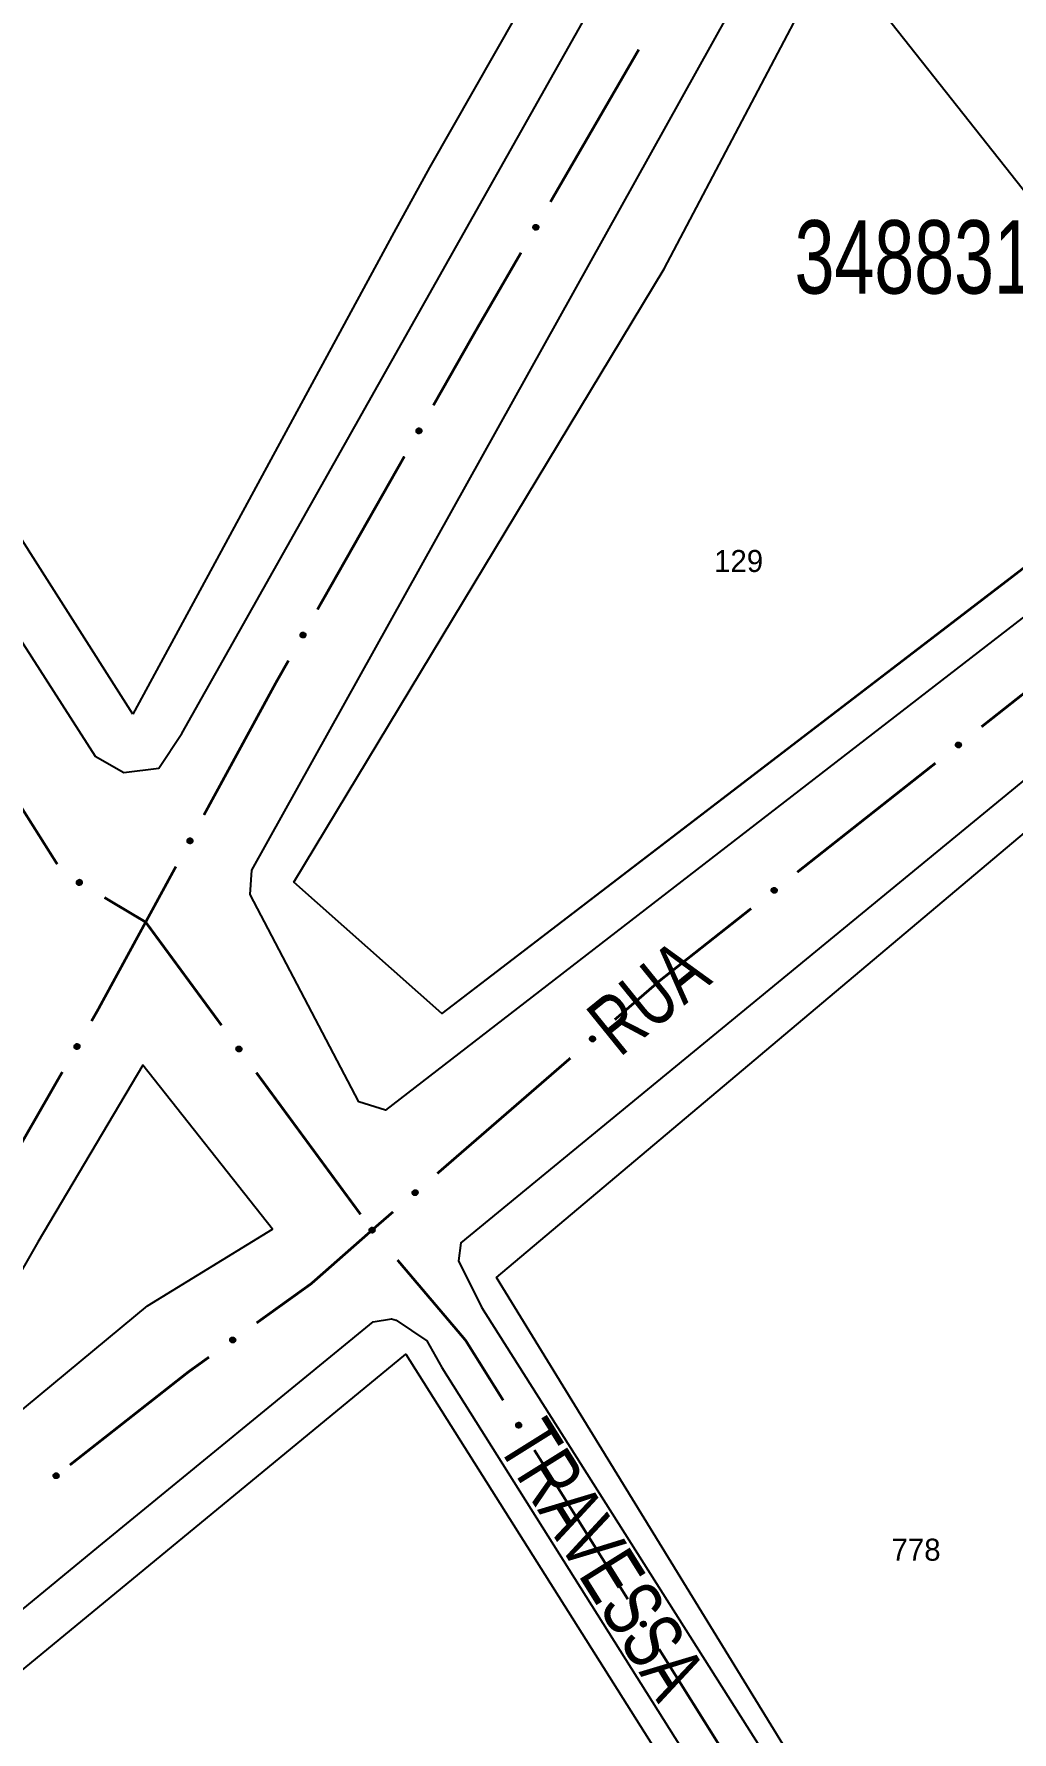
# Model space of a CAD drawing. Extents: x 200123 to 201542, y 4839549 to 4841240.
# Drawn here: x 200461.9 to 200528.6, y 4840077.3 to 4840193 of the extents above; entities that cross this region are included whole.
import ezdxf
from ezdxf.enums import TextEntityAlignment as Align

# ---------------------------------------------------------------- set-up
doc = ezdxf.new("R2010")
doc.units = 0
doc.header["$LTSCALE"] = 1.5
doc.header["$MEASUREMENT"] = 0
for name, color, linetype in [('CD_MALHA_LOTES', 7, 'CONTINUOUS'), ('CD_TXT_QUADRA', 2, 'CONTINUOUS'), ('RU-QUADRA', 210, 'CONTINUOUS'), ('SV-EIXO-RUA-PAV', 20, 'CONTINUOUS'), ('SV-RUA-PAVIM', 7, 'CONTINUOUS'), ('SV-TXT-RUA-PAV', 7, 'CONTINUOUS'), ('Th_NmrPort', 1, 'CONTINUOUS')]:
    doc.layers.add(name, color=color, linetype=linetype)
doc.styles.add('ARIAL', font='ARIAL.SHX')

msp = doc.modelspace()

# ---------------------------------------------------------------- linework, layer by layer
at = {"layer": 'CD_MALHA_LOTES', "linetype": 'Continuous', "flags": 128}
for points in [[(200430.5, 4840206.56), (200455.98, 4840249.53), (200459.65, 4840250.6), (200491.96, 4840233.12), (200511.22, 4840223.06), (200488.87, 4840183.88), (200486.46, 4840179.44), (200468.66, 4840146.62)], [(200468.66, 4840146.62), (200430.5, 4840206.56)], [(200545.04, 4840168.6), (200489.73, 4840126.21), (200479.64, 4840135.18), (200504.89, 4840176.96), (200516.37, 4840198.81)], [(200516.37, 4840198.81), (200533.75, 4840176.8)], [(200569.31, 4840077.38), (200530.47, 4840047.92), (200493.45, 4840108.23), (200529.44, 4840138.53)], [(200462.02, 4840041.47), (200446.15, 4840069.19), (200487.26, 4840103.01), (200505.39, 4840074.26)]]:
    msp.add_lwpolyline(points, dxfattribs=at)
at = {"layer": 'RU-QUADRA', "linetype": 'Continuous', "flags": 128}
for points in [[(200468.66, 4840146.62), (200430.5, 4840206.56), (200455.98, 4840249.53), (200459.65, 4840250.6), (200491.96, 4840233.12), (200511.22, 4840223.06), (200488.87, 4840183.88), (200486.46, 4840179.44)], [(200540.65, 4840245.03), (200541.43, 4840245.96), (200542.41, 4840246.26), (200543.26, 4840245.63), (200580.87, 4840196.16), (200545.04, 4840168.6), (200528.23, 4840155.68), (200489.73, 4840126.21), (200479.64, 4840135.18), (200504.89, 4840176.96), (200516.37, 4840198.81)], [(200446.15, 4840069.19), (200487.26, 4840103.01), (200505.39, 4840074.26), (200522.85, 4840046.35), (200522.94, 4840043.18), (200479.72, 4840015.28), (200476.72, 4840015.79)]]:
    msp.add_lwpolyline(points, close=True, dxfattribs=at)
msp.add_lwpolyline([(200530.47, 4840047.92), (200493.45, 4840108.23), (200529.44, 4840138.53)], dxfattribs=at)
at = {"layer": 'SV-EIXO-RUA-PAV', "const_width": 0.18}
for points in [[(200503.147361, 4840191.910917), (200497.126164, 4840181.530879)], [(200495.119098, 4840178.070867), (200492.108499, 4840172.880848)], [(200492.05, 4840172.78), (200489.144306, 4840167.664192)], [(200492.108499, 4840172.880848), (200492.05, 4840172.78)], [(200487.16879, 4840164.186069), (200481.242243, 4840153.751701)], [(200526.514508, 4840145.760029), (200535.936586, 4840153.191343)], [(200479.266727, 4840150.273578), (200478.772848, 4840149.404048)], [(200478.39, 4840148.73), (200473.502854, 4840139.748762)], [(200478.772848, 4840149.404048), (200478.39, 4840148.73)], [(200463.502923, 4840136.395699), (200457.097656, 4840146.543238)], [(200513.951736, 4840135.851609), (200523.373815, 4840143.282924)], [(200471.590977, 4840136.235256), (200466.333317, 4840126.573113)], [(200469.53, 4840132.45), (200466.721222, 4840134.124368)], [(200469.962572, 4840131.861938), (200469.53, 4840132.45)], [(200504.58, 4840128.46), (200510.811044, 4840133.374504)], [(200474.702926, 4840125.417635), (200469.962572, 4840131.861938)], [(200501.508581, 4840125.79853), (200504.531545, 4840128.418013)], [(200504.531545, 4840128.418013), (200504.58, 4840128.46)], [(200466.25, 4840126.42), (200465.839147, 4840125.703789)], [(200466.333317, 4840126.573113), (200466.25, 4840126.42)], [(200489.416723, 4840115.320602), (200498.485616, 4840123.179048)], [(200463.848789, 4840122.234139), (200457.877714, 4840111.825187)], [(200484.183635, 4840112.529029), (200477.073103, 4840122.195484)], [(200484.885699, 4840111.38746), (200485.4, 4840111.84)], [(200485.4, 4840111.84), (200486.393759, 4840112.70112)], [(200480.82, 4840107.81), (200484.885699, 4840111.38746)], [(200491.34, 4840103.95), (200486.698972, 4840109.421605)], [(200477.0961, 4840105.136089), (200480.345254, 4840107.469113)], [(200480.345254, 4840107.469113), (200480.82, 4840107.81)], [(200491.778331, 4840103.25083), (200491.34, 4840103.95)], [(200472.45, 4840101.8), (200473.846947, 4840102.803065)], [(200493.903029, 4840099.861781), (200491.778331, 4840103.25083)], [(200464.363354, 4840095.452611), (200472.229563, 4840101.626974)], [(200472.229563, 4840101.626974), (200472.45, 4840101.8)], [(200502.401823, 4840086.305583), (200496.027728, 4840096.472731)], [(200510.900617, 4840072.749385), (200504.526522, 4840082.916534)]]:
    msp.add_lwpolyline(points, dxfattribs=at)
at = {"layer": 'SV-EIXO-RUA-PAV'}
for points in [[(200496.289945, 4840179.869922), (200496.303175, 4840179.822837), (200496.304918, 4840179.779665), (200496.296008, 4840179.743238), (200496.27974, 4840179.713102), (200496.259626, 4840179.684146), (200496.232905, 4840179.659427), (200496.197171, 4840179.63856), (200496.150031, 4840179.624956), (200496.105688, 4840179.626078), (200496.069508, 4840179.632903), (200496.037108, 4840179.648056), (200496.009306, 4840179.668068), (200495.984546, 4840179.696673), (200495.963754, 4840179.733093), (200495.951222, 4840179.780824), (200495.949804, 4840179.823161), (200495.959348, 4840179.858168), (200495.974788, 4840179.890645), (200495.995677, 4840179.919961), (200496.022047, 4840179.944075), (200496.058754, 4840179.964944), (200496.106029, 4840179.976688), (200496.148238, 4840179.978585), (200496.18337, 4840179.969535), (200496.215002, 4840179.953614), (200496.24429, 4840179.933793), (200496.270257, 4840179.907967), (200496.289945, 4840179.869922)], [(200488.323227, 4840165.995698), (200488.336885, 4840165.948736), (200488.339021, 4840165.905581), (200488.330442, 4840165.869075), (200488.314449, 4840165.838792), (200488.294599, 4840165.809654), (200488.268104, 4840165.784693), (200488.232561, 4840165.763502), (200488.185547, 4840165.74947), (200488.141195, 4840165.750189), (200488.104955, 4840165.756684), (200488.072418, 4840165.771542), (200488.044435, 4840165.7913), (200488.019417, 4840165.819679), (200487.998294, 4840165.855908), (200487.985329, 4840165.903523), (200487.983525, 4840165.945846), (200487.99275, 4840165.980938), (200488.007895, 4840166.013554), (200488.028517, 4840166.043059), (200488.054666, 4840166.067412), (200488.091181, 4840166.088614), (200488.138347, 4840166.100788), (200488.180538, 4840166.103068), (200488.215751, 4840166.094338), (200488.247526, 4840166.078706), (200488.276993, 4840166.059151), (200488.303194, 4840166.033563), (200488.323227, 4840165.995698)], [(200480.421164, 4840152.083208), (200480.434822, 4840152.036245), (200480.436957, 4840151.99309), (200480.428378, 4840151.956584), (200480.412386, 4840151.926302), (200480.392536, 4840151.897164), (200480.366041, 4840151.872202), (200480.330498, 4840151.851011), (200480.283484, 4840151.83698), (200480.239132, 4840151.837698), (200480.202892, 4840151.844194), (200480.170355, 4840151.859052), (200480.142372, 4840151.878809), (200480.117354, 4840151.907188), (200480.09623, 4840151.943417), (200480.083265, 4840151.991033), (200480.081462, 4840152.033355), (200480.090687, 4840152.068448), (200480.105831, 4840152.101064), (200480.126454, 4840152.130568), (200480.152603, 4840152.154921), (200480.189118, 4840152.176123), (200480.236284, 4840152.188297), (200480.278475, 4840152.190577), (200480.313688, 4840152.181848), (200480.345463, 4840152.166215), (200480.37493, 4840152.146661), (200480.401131, 4840152.121072), (200480.421164, 4840152.083208)], [(200524.763177, 4840144.518931), (200524.768226, 4840144.567578), (200524.782512, 4840144.608355), (200524.804217, 4840144.638936), (200524.830443, 4840144.660958), (200524.859812, 4840144.680466), (200524.89376, 4840144.693602), (200524.934669, 4840144.699834), (200524.983504, 4840144.695112), (200525.024315, 4840144.677732), (200525.055434, 4840144.658057), (200525.079972, 4840144.632032), (200525.098445, 4840144.603184), (200525.110924, 4840144.567469), (200525.116835, 4840144.525951), (200525.110898, 4840144.47696), (200525.096618, 4840144.437079), (200525.074847, 4840144.408051), (200525.048527, 4840144.383547), (200525.018306, 4840144.363991), (200524.984907, 4840144.351289), (200524.943094, 4840144.345412), (200524.894817, 4840144.351912), (200524.854878, 4840144.365701), (200524.825552, 4840144.387058), (200524.802012, 4840144.413514), (200524.782088, 4840144.442732), (200524.767463, 4840144.476308), (200524.763177, 4840144.518931)], [(200472.712283, 4840138.065599), (200472.726793, 4840138.018893), (200472.729714, 4840137.975784), (200472.721801, 4840137.939128), (200472.706362, 4840137.908559), (200472.687046, 4840137.879065), (200472.66101, 4840137.853625), (200472.625858, 4840137.831791), (200472.579108, 4840137.816906), (200472.53475, 4840137.816817), (200472.498398, 4840137.822652), (200472.465596, 4840137.836915), (200472.437258, 4840137.85616), (200472.411727, 4840137.884079), (200472.389948, 4840137.919917), (200472.376118, 4840137.967289), (200472.373545, 4840138.009571), (200472.382129, 4840138.044826), (200472.396677, 4840138.077712), (200472.416759, 4840138.107587), (200472.44246, 4840138.132412), (200472.478584, 4840138.154275), (200472.525521, 4840138.167306), (200472.567663, 4840138.170354), (200472.603029, 4840138.162266), (200472.635083, 4840138.147215), (200472.664901, 4840138.1282), (200472.691563, 4840138.103093), (200472.712283, 4840138.065599)], [(200465.070353, 4840134.980329), (200465.023113, 4840134.967661), (200464.979923, 4840134.966433), (200464.943605, 4840134.975777), (200464.913665, 4840134.992403), (200464.884951, 4840135.012861), (200464.860552, 4840135.039874), (200464.840113, 4840135.075855), (200464.827072, 4840135.123153), (200464.828722, 4840135.16748), (200464.835978, 4840135.203576), (200464.851517, 4840135.235793), (200464.871858, 4840135.263355), (200464.900756, 4840135.287772), (200464.937421, 4840135.308129), (200464.985299, 4840135.32009), (200465.02765, 4840135.321004), (200465.062541, 4840135.311043), (200465.094831, 4840135.295217), (200465.123896, 4840135.273979), (200465.147694, 4840135.247324), (200465.168124, 4840135.210371), (200465.179304, 4840135.16296), (200465.180697, 4840135.12073), (200465.171229, 4840135.085709), (200465.154932, 4840135.054269), (200465.134763, 4840135.02522), (200465.108629, 4840134.999563), (200465.070353, 4840134.980329)], [(200512.200406, 4840134.610511), (200512.205454, 4840134.659158), (200512.219741, 4840134.699936), (200512.241446, 4840134.730517), (200512.267672, 4840134.752539), (200512.29704, 4840134.772047), (200512.330989, 4840134.785182), (200512.371897, 4840134.791415), (200512.420733, 4840134.786693), (200512.461543, 4840134.769312), (200512.492663, 4840134.749637), (200512.517201, 4840134.723612), (200512.535674, 4840134.694765), (200512.548152, 4840134.65905), (200512.554064, 4840134.617531), (200512.548127, 4840134.56854), (200512.533847, 4840134.528659), (200512.512076, 4840134.499631), (200512.485756, 4840134.475128), (200512.455535, 4840134.455571), (200512.422136, 4840134.442869), (200512.380322, 4840134.436993), (200512.332046, 4840134.443493), (200512.292107, 4840134.457282), (200512.262781, 4840134.478639), (200512.239241, 4840134.505094), (200512.219316, 4840134.534312), (200512.204691, 4840134.567889), (200512.200406, 4840134.610511)], [(200499.816425, 4840124.47789), (200499.819222, 4840124.526718), (200499.83161, 4840124.568112), (200499.85188, 4840124.599662), (200499.877061, 4840124.622872), (200499.905497, 4840124.643715), (200499.938803, 4840124.658404), (200499.97938, 4840124.666519), (200500.028382, 4840124.664057), (200500.069951, 4840124.648579), (200500.101946, 4840124.630362), (200500.12766, 4840124.605498), (200500.147445, 4840124.577534), (200500.161559, 4840124.542433), (200500.169381, 4840124.501232), (200500.165713, 4840124.452019), (200500.153289, 4840124.411521), (200500.132882, 4840124.381519), (200500.107722, 4840124.355827), (200500.078436, 4840124.334895), (200500.045659, 4840124.320665), (200500.004162, 4840124.312864), (200499.955637, 4840124.317128), (200499.915103, 4840124.329058), (200499.884822, 4840124.349038), (200499.860086, 4840124.374378), (200499.838833, 4840124.402645), (200499.822674, 4840124.43551), (200499.816425, 4840124.47789)], [(200465.010947, 4840124.038819), (200465.024404, 4840123.991799), (200465.026355, 4840123.948635), (200465.017621, 4840123.912166), (200465.001499, 4840123.881952), (200464.981524, 4840123.852899), (200464.954923, 4840123.828051), (200464.91929, 4840123.807012), (200464.872217, 4840123.793182), (200464.827868, 4840123.794089), (200464.791656, 4840123.80074), (200464.759183, 4840123.815737), (200464.731285, 4840123.835614), (200464.706388, 4840123.864099), (200464.685419, 4840123.900418), (200464.672658, 4840123.948089), (200464.671035, 4840123.990418), (200464.68041, 4840124.025471), (200464.695694, 4840124.058022), (200464.716442, 4840124.087438), (200464.742695, 4840124.111679), (200464.7793, 4840124.132725), (200464.826518, 4840124.144697), (200464.868718, 4840124.146797), (200464.903893, 4840124.137917), (200464.935601, 4840124.122149), (200464.964984, 4840124.102469), (200464.991076, 4840124.076769), (200465.010947, 4840124.038819)], [(200475.884478, 4840123.625592), (200475.836028, 4840123.632272), (200475.795753, 4840123.647921), (200475.765919, 4840123.670641), (200475.74479, 4840123.697592), (200475.72628, 4840123.727599), (200475.714293, 4840123.76197), (200475.709438, 4840123.803065), (200475.715798, 4840123.851714), (200475.734541, 4840123.891918), (200475.75525, 4840123.922359), (200475.782085, 4840123.946008), (200475.811537, 4840123.963502), (200475.847651, 4840123.974773), (200475.889345, 4840123.979286), (200475.938108, 4840123.971706), (200475.977487, 4840123.956094), (200476.005767, 4840123.93336), (200476.029372, 4840123.906232), (200476.047902, 4840123.875371), (200476.059475, 4840123.841564), (200476.063943, 4840123.799576), (200476.055825, 4840123.751546), (200476.040702, 4840123.712092), (200476.018371, 4840123.683501), (200475.99114, 4840123.660862), (200475.961269, 4840123.641931), (200475.92722, 4840123.628443), (200475.884478, 4840123.625592)], [(200487.724567, 4840113.999961), (200487.727364, 4840114.048789), (200487.739753, 4840114.090183), (200487.760022, 4840114.121733), (200487.785204, 4840114.144943), (200487.81364, 4840114.165786), (200487.846946, 4840114.180475), (200487.887523, 4840114.18859), (200487.936524, 4840114.186128), (200487.978094, 4840114.17065), (200488.010089, 4840114.152433), (200488.035803, 4840114.127569), (200488.055588, 4840114.099606), (200488.069702, 4840114.064505), (200488.077524, 4840114.023303), (200488.073856, 4840113.974091), (200488.061432, 4840113.933593), (200488.041025, 4840113.90359), (200488.015865, 4840113.877898), (200487.986579, 4840113.856967), (200487.953802, 4840113.842736), (200487.912304, 4840113.834935), (200487.863779, 4840113.839199), (200487.823246, 4840113.851129), (200487.792965, 4840113.87111), (200487.768228, 4840113.89645), (200487.746976, 4840113.924717), (200487.730817, 4840113.957582), (200487.724567, 4840113.999961)], [(200484.966463, 4840111.279032), (200484.918013, 4840111.285713), (200484.877739, 4840111.301361), (200484.847904, 4840111.324081), (200484.826776, 4840111.351033), (200484.808266, 4840111.38104), (200484.796278, 4840111.415411), (200484.791424, 4840111.456506), (200484.797784, 4840111.505155), (200484.816526, 4840111.545358), (200484.837236, 4840111.575799), (200484.86407, 4840111.599449), (200484.893522, 4840111.616942), (200484.929636, 4840111.628213), (200484.97133, 4840111.632726), (200485.020094, 4840111.625147), (200485.059473, 4840111.609535), (200485.087753, 4840111.586801), (200485.111358, 4840111.559673), (200485.129888, 4840111.528811), (200485.14146, 4840111.495004), (200485.145929, 4840111.453017), (200485.13781, 4840111.404986), (200485.122687, 4840111.365533), (200485.100357, 4840111.336941), (200485.073125, 4840111.314303), (200485.043254, 4840111.295372), (200485.009205, 4840111.281883), (200484.966463, 4840111.279032)], [(200475.290608, 4840103.975191), (200475.297845, 4840104.023561), (200475.313955, 4840104.063654), (200475.337016, 4840104.093225), (200475.364208, 4840104.114043), (200475.394426, 4840104.132207), (200475.428932, 4840104.143799), (200475.47008, 4840104.148181), (200475.518653, 4840104.141263), (200475.558638, 4840104.12206), (200475.58884, 4840104.101003), (200475.61218, 4840104.073898), (200475.629334, 4840104.044247), (200475.640189, 4840104.008006), (200475.644223, 4840103.966263), (200475.636085, 4840103.91759), (200475.620021, 4840103.878393), (200475.596964, 4840103.850376), (200475.569567, 4840103.827084), (200475.538494, 4840103.808909), (200475.504557, 4840103.797726), (200475.462521, 4840103.79374), (200475.414587, 4840103.802409), (200475.37531, 4840103.817984), (200475.346976, 4840103.840642), (200475.324652, 4840103.868131), (200475.306065, 4840103.898218), (200475.292969, 4840103.932419), (200475.290608, 4840103.975191)], [(200494.948431, 4840097.987049), (200494.90061, 4840097.997304), (200494.861607, 4840098.015896), (200494.833539, 4840098.040766), (200494.814468, 4840098.06921), (200494.798234, 4840098.100508), (200494.788828, 4840098.135673), (200494.787035, 4840098.177015), (200494.796985, 4840098.225058), (200494.818657, 4840098.263761), (200494.841567, 4840098.292582), (200494.870082, 4840098.314177), (200494.90075, 4840098.329438), (200494.937601, 4840098.338), (200494.979514, 4840098.339408), (200495.027582, 4840098.328234), (200495.065694, 4840098.309744), (200495.09221, 4840098.284976), (200495.113739, 4840098.256172), (200495.129929, 4840098.224021), (200495.138963, 4840098.189449), (200495.140305, 4840098.147246), (200495.128647, 4840098.099949), (200495.11064, 4840098.061726), (200495.08625, 4840098.034869), (200495.057415, 4840098.014313), (200495.026222, 4840097.997649), (200494.991267, 4840097.986723), (200494.948431, 4840097.987049)], [(200463.24901, 4840094.717878), (200463.254173, 4840094.766513), (200463.268555, 4840094.807257), (200463.290331, 4840094.837787), (200463.316609, 4840094.859748), (200463.346023, 4840094.879187), (200463.380002, 4840094.892243), (200463.420925, 4840094.89838), (200463.469749, 4840094.893544), (200463.510519, 4840094.876067), (200463.541592, 4840094.856319), (200463.566069, 4840094.830237), (200463.584475, 4840094.801347), (200463.596869, 4840094.765602), (200463.602684, 4840094.72407), (200463.596632, 4840094.675093), (200463.582259, 4840094.635246), (200463.56042, 4840094.606269), (200463.534043, 4840094.581827), (200463.503776, 4840094.562341), (200463.470347, 4840094.549718), (200463.42852, 4840094.543939), (200463.380259, 4840094.550552), (200463.340352, 4840094.564434), (200463.311076, 4840094.58586), (200463.287598, 4840094.612371), (200463.267742, 4840094.641635), (200463.253196, 4840094.675246), (200463.24901, 4840094.717878)], [(200503.447225, 4840084.430851), (200503.399404, 4840084.441106), (200503.360401, 4840084.459698), (200503.332333, 4840084.484568), (200503.313262, 4840084.513013), (200503.297028, 4840084.54431), (200503.287622, 4840084.579475), (200503.285829, 4840084.620817), (200503.295779, 4840084.66886), (200503.317451, 4840084.707563), (200503.340361, 4840084.736384), (200503.368876, 4840084.757979), (200503.399544, 4840084.77324), (200503.436395, 4840084.781802), (200503.478308, 4840084.78321), (200503.526376, 4840084.772036), (200503.564488, 4840084.753546), (200503.591004, 4840084.728778), (200503.612533, 4840084.699974), (200503.628723, 4840084.667823), (200503.637757, 4840084.633251), (200503.639099, 4840084.591048), (200503.627441, 4840084.543752), (200503.609434, 4840084.505528), (200503.585044, 4840084.478671), (200503.556209, 4840084.458115), (200503.525016, 4840084.441451), (200503.490061, 4840084.430525), (200503.447225, 4840084.430851)]]:
    msp.add_lwpolyline(points, close=True, dxfattribs=at)
for points in [[(200496.022047, 4840179.944075), (200495.951222, 4840179.780824)], [(200496.007234, 4840179.927945), (200495.953309, 4840179.807788)], [(200496.039695, 4840179.948552), (200495.960979, 4840179.763902)], [(200496.058754, 4840179.964944), (200495.963754, 4840179.733093)], [(200496.081788, 4840179.966727), (200495.975235, 4840179.717773)], [(200496.106029, 4840179.976688), (200495.984546, 4840179.696673)], [(200496.125178, 4840179.976262), (200495.998392, 4840179.686988)], [(200496.148238, 4840179.978585), (200496.009306, 4840179.668068)], [(200496.163398, 4840179.971444), (200496.024287, 4840179.660924)], [(200496.18337, 4840179.969535), (200496.037108, 4840179.648056)], [(200496.197509, 4840179.959544), (200496.05193, 4840179.643312)], [(200496.215002, 4840179.953614), (200496.069508, 4840179.632903)], [(200496.228693, 4840179.939878), (200496.091637, 4840179.632899)], [(200496.24429, 4840179.933793), (200496.105688, 4840179.626078)], [(200495.995677, 4840179.919961), (200495.949804, 4840179.823161)], [(200496.254778, 4840179.916859), (200496.130541, 4840179.629261)], [(200496.270257, 4840179.907967), (200496.150031, 4840179.624956)], [(200496.278123, 4840179.88912), (200496.173742, 4840179.635751)], [(200496.289945, 4840179.869922), (200496.197171, 4840179.63856)], [(200496.29611, 4840179.843982), (200496.218384, 4840179.655602)], [(200496.303175, 4840179.822837), (200496.232905, 4840179.659427)], [(200496.304275, 4840179.798231), (200496.249854, 4840179.679939)], [(200496.304918, 4840179.779665), (200496.259626, 4840179.684146)], [(200488.028517, 4840166.043059), (200487.983525, 4840165.945846)], [(200488.054666, 4840166.067412), (200487.985329, 4840165.903523)], [(200488.040001, 4840166.051148), (200487.98717, 4840165.930505)], [(200488.072273, 4840166.072049), (200487.995239, 4840165.886691)], [(200488.091181, 4840166.088614), (200487.998294, 4840165.855908)], [(200488.114198, 4840166.090606), (200488.009914, 4840165.840693)], [(200488.138347, 4840166.100788), (200488.019417, 4840165.819679)], [(200488.1575, 4840166.100535), (200488.03335, 4840165.81012)], [(200488.180538, 4840166.103068), (200488.044435, 4840165.7913)], [(200488.195762, 4840166.096065), (200488.059481, 4840165.784293)], [(200488.215751, 4840166.094338), (200488.072418, 4840165.771542)], [(200488.22998, 4840166.084476), (200488.087283, 4840165.766933)], [(200488.247526, 4840166.078706), (200488.104955, 4840165.756684)], [(200488.261342, 4840166.065094), (200488.127083, 4840165.756881)], [(200488.276993, 4840166.059151), (200488.141195, 4840165.750189)], [(200488.287634, 4840166.042314), (200488.166019, 4840165.753598)], [(200488.303194, 4840166.033563), (200488.185547, 4840165.74947)], [(200488.311232, 4840166.014788), (200488.209159, 4840165.76048)], [(200488.323227, 4840165.995698), (200488.232561, 4840165.763502)], [(200488.329627, 4840165.969815), (200488.253619, 4840165.780736)], [(200488.336885, 4840165.948736), (200488.268104, 4840165.784693)], [(200488.338209, 4840165.92414), (200488.284866, 4840165.805358)], [(200488.339021, 4840165.905581), (200488.294599, 4840165.809654)], [(200480.152603, 4840152.154921), (200480.083265, 4840151.991033)], [(200480.170209, 4840152.159559), (200480.093176, 4840151.9742)], [(200480.189118, 4840152.176123), (200480.09623, 4840151.943417)], [(200480.212135, 4840152.178116), (200480.107851, 4840151.928203)], [(200480.236284, 4840152.188297), (200480.117354, 4840151.907188)], [(200480.255437, 4840152.188045), (200480.131286, 4840151.897629)], [(200480.278475, 4840152.190577), (200480.142372, 4840151.878809)], [(200480.293699, 4840152.183575), (200480.157418, 4840151.871802)], [(200480.313688, 4840152.181848), (200480.170355, 4840151.859052)], [(200480.327917, 4840152.171985), (200480.18522, 4840151.854442)], [(200480.345463, 4840152.166215), (200480.202892, 4840151.844194)], [(200480.359278, 4840152.152603), (200480.22502, 4840151.844391)], [(200480.126454, 4840152.130568), (200480.081462, 4840152.033355)], [(200480.137937, 4840152.138657), (200480.085107, 4840152.018014)], [(200480.37493, 4840152.146661), (200480.239132, 4840151.837698)], [(200480.385571, 4840152.129823), (200480.263955, 4840151.841107)], [(200480.401131, 4840152.121072), (200480.283484, 4840151.83698)], [(200480.409168, 4840152.102297), (200480.307096, 4840151.847989)], [(200480.421164, 4840152.083208), (200480.330498, 4840151.851011)], [(200480.427564, 4840152.057325), (200480.351556, 4840151.868245)], [(200480.434822, 4840152.036245), (200480.366041, 4840151.872202)], [(200480.436145, 4840152.01165), (200480.382802, 4840151.892868)], [(200480.436957, 4840151.99309), (200480.392536, 4840151.897164)], [(200524.763177, 4840144.518931), (200524.934669, 4840144.699834)], [(200524.767004, 4840144.545317), (200524.908669, 4840144.691807)], [(200524.767094, 4840144.496728), (200524.957484, 4840144.693814)], [(200524.767463, 4840144.476308), (200524.983504, 4840144.695112)], [(200524.768226, 4840144.567578), (200524.89376, 4840144.693602)], [(200524.776269, 4840144.590858), (200524.870446, 4840144.680777)], [(200524.778577, 4840144.462338), (200525.000037, 4840144.683929)], [(200524.782088, 4840144.442732), (200525.024315, 4840144.677732)], [(200524.782512, 4840144.608355), (200524.859812, 4840144.680466)], [(200524.794345, 4840144.431329), (200525.034864, 4840144.666214)], [(200524.802012, 4840144.413514), (200525.055434, 4840144.658057)], [(200524.816089, 4840144.401556), (200525.067941, 4840144.641903)], [(200524.825552, 4840144.387058), (200525.079972, 4840144.632032)], [(200524.843416, 4840144.377925), (200525.08715, 4840144.615345)], [(200524.854878, 4840144.365701), (200525.098445, 4840144.603184)], [(200524.877172, 4840144.359364), (200525.101621, 4840144.581574)], [(200524.894817, 4840144.351912), (200525.110924, 4840144.567469)], [(200524.921023, 4840144.352241), (200525.111806, 4840144.544423)], [(200524.943094, 4840144.345412), (200525.116835, 4840144.525951)], [(200524.966851, 4840144.353629), (200525.108063, 4840144.496286)], [(200524.984907, 4840144.351289), (200525.110898, 4840144.47696)], [(200525.004621, 4840144.360826), (200525.099024, 4840144.452662)], [(200525.018306, 4840144.363991), (200525.096618, 4840144.437079)], [(200472.416759, 4840138.107587), (200472.373545, 4840138.009571)], [(200472.44246, 4840138.132412), (200472.376118, 4840137.967289)], [(200472.428094, 4840138.115884), (200472.377468, 4840137.9943)], [(200472.45998, 4840138.137369), (200472.386333, 4840137.950639)], [(200472.478584, 4840138.154275), (200472.389948, 4840137.919917)], [(200472.501561, 4840138.156687), (200472.401843, 4840137.904917)], [(200472.525521, 4840138.167306), (200472.411727, 4840137.884079)], [(200472.544675, 4840138.167402), (200472.425831, 4840137.874775)], [(200472.567663, 4840138.170354), (200472.437258, 4840137.85616)], [(200472.583011, 4840138.163629), (200472.452429, 4840137.849428)], [(200472.603029, 4840138.162266), (200472.465596, 4840137.836915)], [(200472.617435, 4840138.152665), (200472.480542, 4840137.832577)], [(200472.635083, 4840138.147215), (200472.498398, 4840137.822652)], [(200472.649144, 4840138.133857), (200472.520518, 4840137.823251)], [(200472.664901, 4840138.1282), (200472.53475, 4840137.816817)], [(200472.675847, 4840138.111559), (200472.559507, 4840137.820677)], [(200472.691563, 4840138.103093), (200472.579108, 4840137.816906)], [(200472.699942, 4840138.084467), (200472.602515, 4840137.828343)], [(200472.712283, 4840138.065599), (200472.625858, 4840137.831791)], [(200472.719153, 4840138.039837), (200472.646599, 4840137.849406)], [(200472.726793, 4840138.018893), (200472.66101, 4840137.853625)], [(200472.728564, 4840137.994326), (200472.677392, 4840137.874593)], [(200472.729714, 4840137.975784), (200472.687046, 4840137.879065)], [(200465.108629, 4840134.999563), (200464.827072, 4840135.123153)], [(200465.134763, 4840135.02522), (200464.828722, 4840135.16748)], [(200465.117706, 4840135.014935), (200464.831609, 4840135.142591)], [(200465.141033, 4840135.040743), (200464.83571, 4840135.181449)], [(200465.154932, 4840135.054269), (200464.835978, 4840135.203576)], [(200465.08969, 4840134.991921), (200464.837583, 4840135.099315)], [(200465.070353, 4840134.980329), (200464.840113, 4840135.075855)], [(200465.16107, 4840135.07169), (200464.846596, 4840135.221029)], [(200465.171229, 4840135.085709), (200464.851517, 4840135.235793)], [(200465.044341, 4840134.974474), (200464.8569, 4840135.05444)], [(200465.023113, 4840134.967661), (200464.860552, 4840135.039874)], [(200465.173376, 4840135.105657), (200464.864536, 4840135.24846)], [(200465.180697, 4840135.12073), (200464.871858, 4840135.263355)], [(200464.998496, 4840134.966855), (200464.880861, 4840135.022682)], [(200464.979923, 4840134.966433), (200464.884951, 4840135.012861)], [(200465.178649, 4840135.143817), (200464.890907, 4840135.274043)], [(200465.179304, 4840135.16296), (200464.900756, 4840135.287772)], [(200465.169632, 4840135.187318), (200464.921966, 4840135.296831)], [(200465.168124, 4840135.210371), (200464.937421, 4840135.308129)], [(200465.15196, 4840135.229624), (200464.968261, 4840135.310536)], [(200465.147694, 4840135.247324), (200464.985299, 4840135.32009)], [(200465.131741, 4840135.262328), (200465.012236, 4840135.317682)], [(200465.123896, 4840135.273979), (200465.02765, 4840135.321004)], [(200512.200406, 4840134.610511), (200512.371897, 4840134.791415)], [(200512.204232, 4840134.636898), (200512.345897, 4840134.783388)], [(200512.204322, 4840134.588309), (200512.394713, 4840134.785394)], [(200512.204691, 4840134.567889), (200512.420733, 4840134.786693)], [(200512.205454, 4840134.659158), (200512.330989, 4840134.785182)], [(200512.213498, 4840134.682439), (200512.307675, 4840134.772358)], [(200512.215805, 4840134.553919), (200512.437266, 4840134.77551)], [(200512.219316, 4840134.534312), (200512.461543, 4840134.769312)], [(200512.219741, 4840134.699936), (200512.29704, 4840134.772047)], [(200512.231574, 4840134.522909), (200512.472093, 4840134.757794)], [(200512.239241, 4840134.505094), (200512.492663, 4840134.749637)], [(200512.253318, 4840134.493137), (200512.50517, 4840134.733484)], [(200512.262781, 4840134.478639), (200512.517201, 4840134.723612)], [(200512.280645, 4840134.469506), (200512.524379, 4840134.706926)], [(200512.292107, 4840134.457282), (200512.535674, 4840134.694765)], [(200512.314401, 4840134.450945), (200512.538849, 4840134.673155)], [(200512.332046, 4840134.443493), (200512.548152, 4840134.65905)], [(200512.358252, 4840134.443822), (200512.549034, 4840134.636003)], [(200512.380322, 4840134.436993), (200512.554064, 4840134.617531)], [(200512.404079, 4840134.44521), (200512.545292, 4840134.587867)], [(200512.422136, 4840134.442869), (200512.548127, 4840134.56854)], [(200512.441849, 4840134.452407), (200512.536252, 4840134.544242)], [(200512.455535, 4840134.455571), (200512.533847, 4840134.528659)], [(200499.816425, 4840124.47789), (200499.97938, 4840124.666519)], [(200499.819029, 4840124.504425), (200499.953779, 4840124.6573)], [(200499.819222, 4840124.526718), (200499.938803, 4840124.658404)], [(200499.821362, 4840124.455892), (200500.002449, 4840124.661558)], [(200499.822674, 4840124.43551), (200500.028382, 4840124.664057)], [(200499.826182, 4840124.550345), (200499.916106, 4840124.644517)], [(200499.83161, 4840124.568112), (200499.905497, 4840124.643715)], [(200499.834421, 4840124.422069), (200500.045414, 4840124.653649)], [(200499.838833, 4840124.402645), (200500.069951, 4840124.648579)], [(200499.851604, 4840124.39182), (200500.081022, 4840124.63756)], [(200499.860086, 4840124.374378), (200500.101946, 4840124.630362)], [(200499.8747, 4840124.363083), (200500.115185, 4840124.614804)], [(200499.884822, 4840124.349038), (200500.12766, 4840124.605498)], [(200499.903089, 4840124.340739), (200500.1356, 4840124.589161)], [(200499.915103, 4840124.329058), (200500.147445, 4840124.577534)], [(200499.937666, 4840124.323757), (200500.151615, 4840124.556094)], [(200499.955637, 4840124.317128), (200500.161559, 4840124.542433)], [(200499.981799, 4840124.318666), (200500.163505, 4840124.519452)], [(200500.004162, 4840124.312864), (200500.169381, 4840124.501232)], [(200500.027514, 4840124.322169), (200500.161988, 4840124.471194)], [(200500.045659, 4840124.320665), (200500.165713, 4840124.452019)], [(200500.064911, 4840124.331102), (200500.154973, 4840124.427199)], [(200500.078436, 4840124.334895), (200500.153289, 4840124.411521)], [(200464.716442, 4840124.087438), (200464.671035, 4840123.990418)], [(200464.742695, 4840124.111679), (200464.672658, 4840123.948089)], [(200464.72796, 4840124.095478), (200464.674615, 4840123.975062)], [(200464.760321, 4840124.116242), (200464.682496, 4840123.931214)], [(200464.7793, 4840124.132725), (200464.685419, 4840123.900418)], [(200464.802325, 4840124.134619), (200464.696974, 4840123.885154)], [(200464.826518, 4840124.144697), (200464.706388, 4840123.864099)], [(200464.845669, 4840124.144363), (200464.720279, 4840123.854481)], [(200464.868718, 4840124.146797), (200464.731285, 4840123.835614)], [(200464.883912, 4840124.13973), (200464.7463, 4840123.828543)], [(200464.903893, 4840124.137917), (200464.759183, 4840123.815737)], [(200464.91808, 4840124.127994), (200464.774028, 4840123.811064)], [(200464.935601, 4840124.122149), (200464.791656, 4840123.80074)], [(200464.949359, 4840124.108479), (200464.813784, 4840123.800842)], [(200464.964984, 4840124.102469), (200464.827868, 4840123.794089)], [(200464.975554, 4840124.085586), (200464.852705, 4840123.797392)], [(200464.991076, 4840124.076769), (200464.872217, 4840123.793182)], [(200464.999033, 4840124.05796), (200464.895875, 4840123.80409)], [(200465.010947, 4840124.038819), (200464.91929, 4840123.807012)], [(200465.017237, 4840124.012909), (200464.940421, 4840123.824156)], [(200465.024404, 4840123.991799), (200464.954923, 4840123.828051)], [(200465.025623, 4840123.967198), (200464.971773, 4840123.848645)], [(200465.026355, 4840123.948635), (200464.981524, 4840123.852899)], [(200475.884478, 4840123.625592), (200475.709438, 4840123.803065)], [(200475.836028, 4840123.632272), (200475.714293, 4840123.76197)], [(200475.92722, 4840123.628443), (200475.715798, 4840123.851714)], [(200475.906799, 4840123.62876), (200475.716222, 4840123.825665)], [(200475.858234, 4840123.630303), (200475.716587, 4840123.77681)], [(200475.795753, 4840123.647921), (200475.72628, 4840123.727599)], [(200475.813031, 4840123.641093), (200475.726327, 4840123.738238)], [(200475.941555, 4840123.639081), (200475.727531, 4840123.867862)], [(200475.961269, 4840123.641931), (200475.734541, 4840123.891918)], [(200475.973077, 4840123.653799), (200475.746407, 4840123.902074)], [(200475.99114, 4840123.660862), (200475.75525, 4840123.922359)], [(200476.003564, 4840123.67453), (200475.771814, 4840123.934315)], [(200476.018371, 4840123.683501), (200475.782085, 4840123.946008)], [(200476.0281, 4840123.701048), (200475.799003, 4840123.952621)], [(200476.040702, 4840123.712092), (200475.811537, 4840123.963502)], [(200476.047784, 4840123.734161), (200475.833241, 4840123.965949)], [(200476.055825, 4840123.751546), (200475.847651, 4840123.974773)], [(200476.056376, 4840123.777748), (200475.870714, 4840123.97488)], [(200476.063943, 4840123.799576), (200475.889345, 4840123.979286)], [(200476.056529, 4840123.823596), (200475.918697, 4840123.969522)], [(200476.059475, 4840123.841564), (200475.938108, 4840123.971706)], [(200476.050605, 4840123.861586), (200475.961994, 4840123.959022)], [(200476.047902, 4840123.875371), (200475.977487, 4840123.956094)], [(200487.724567, 4840113.999961), (200487.887523, 4840114.18859)], [(200487.727172, 4840114.026496), (200487.861921, 4840114.179371)], [(200487.727364, 4840114.048789), (200487.846946, 4840114.180475)], [(200487.729505, 4840113.977963), (200487.910592, 4840114.18363)], [(200487.730817, 4840113.957582), (200487.936524, 4840114.186128)], [(200487.734325, 4840114.072416), (200487.824249, 4840114.166588)], [(200487.739753, 4840114.090183), (200487.81364, 4840114.165786)], [(200487.742564, 4840113.94414), (200487.953556, 4840114.175721)], [(200487.746976, 4840113.924717), (200487.978094, 4840114.17065)], [(200487.759747, 4840113.913891), (200487.989164, 4840114.159632)], [(200487.768228, 4840113.89645), (200488.010089, 4840114.152433)], [(200487.782843, 4840113.885155), (200488.023328, 4840114.136875)], [(200487.792965, 4840113.87111), (200488.035803, 4840114.127569)], [(200487.811232, 4840113.862811), (200488.043743, 4840114.111232)], [(200487.823246, 4840113.851129), (200488.055588, 4840114.099606)], [(200487.845809, 4840113.845828), (200488.059757, 4840114.078165)], [(200487.863779, 4840113.839199), (200488.069702, 4840114.064505)], [(200487.889942, 4840113.840738), (200488.071647, 4840114.041524)], [(200487.912304, 4840113.834935), (200488.077524, 4840114.023303)], [(200487.935657, 4840113.84424), (200488.070131, 4840113.993266)], [(200487.953802, 4840113.842736), (200488.073856, 4840113.974091)], [(200487.973054, 4840113.853174), (200488.063116, 4840113.94927)], [(200487.986579, 4840113.856967), (200488.061432, 4840113.933593)], [(200484.966463, 4840111.279032), (200484.791424, 4840111.456506)], [(200484.918013, 4840111.285713), (200484.796278, 4840111.415411)], [(200485.009205, 4840111.281883), (200484.797784, 4840111.505155)], [(200484.988785, 4840111.282201), (200484.798207, 4840111.479106)], [(200484.94022, 4840111.283743), (200484.798572, 4840111.43025)], [(200484.877739, 4840111.301361), (200484.808266, 4840111.38104)], [(200484.895016, 4840111.294534), (200484.808312, 4840111.391679)], [(200485.023541, 4840111.292522), (200484.809516, 4840111.521303)], [(200485.043254, 4840111.295372), (200484.816526, 4840111.545358)], [(200485.055063, 4840111.307239), (200484.828392, 4840111.555515)], [(200485.073125, 4840111.314303), (200484.837236, 4840111.575799)], [(200485.085549, 4840111.327971), (200484.8538, 4840111.587756)], [(200485.100357, 4840111.336941), (200484.86407, 4840111.599449)], [(200485.110085, 4840111.354489), (200484.880989, 4840111.606062)], [(200485.122687, 4840111.365533), (200484.893522, 4840111.616942)], [(200485.12977, 4840111.387602), (200484.915227, 4840111.61939)], [(200485.13781, 4840111.404986), (200484.929636, 4840111.628213)], [(200485.138362, 4840111.431188), (200484.952699, 4840111.628321)], [(200485.145929, 4840111.453017), (200484.97133, 4840111.632726)], [(200485.138515, 4840111.477037), (200485.000683, 4840111.622963)], [(200485.14146, 4840111.495004), (200485.020094, 4840111.625147)], [(200485.132591, 4840111.515027), (200485.043979, 4840111.612463)], [(200485.129888, 4840111.528811), (200485.059473, 4840111.609535)], [(200475.290608, 4840103.975191), (200475.47008, 4840104.148181)], [(200475.292969, 4840103.932419), (200475.518653, 4840104.141263)], [(200475.29352, 4840103.952835), (200475.492601, 4840104.141139)], [(200475.295621, 4840104.001379), (200475.443744, 4840104.141335)], [(200475.297845, 4840104.023561), (200475.428932, 4840104.143799)], [(200475.303441, 4840103.917962), (200475.534665, 4840104.129346)], [(200475.306065, 4840103.898218), (200475.558638, 4840104.12206)], [(200475.30693, 4840104.046456), (200475.405063, 4840104.132038)], [(200475.313955, 4840104.063654), (200475.394426, 4840104.132207)], [(200475.317796, 4840103.886273), (200475.568658, 4840104.110079)], [(200475.324652, 4840103.868131), (200475.58884, 4840104.101003)], [(200475.338176, 4840103.855551), (200475.600605, 4840104.084302)], [(200475.346976, 4840103.840642), (200475.61218, 4840104.073898)], [(200475.364411, 4840103.830712), (200475.618598, 4840104.056905)], [(200475.37531, 4840103.817984), (200475.629334, 4840104.044247)], [(200475.397295, 4840103.810649), (200475.631532, 4840104.022516)], [(200475.414587, 4840103.802409), (200475.640189, 4840104.008006)], [(200475.440781, 4840103.801557), (200475.640032, 4840103.984944)], [(200475.462521, 4840103.79374), (200475.644223, 4840103.966263)], [(200475.486624, 4840103.800877), (200475.634123, 4840103.937025)], [(200475.504557, 4840103.797726), (200475.636085, 4840103.91759)], [(200475.52468, 4840103.806365), (200475.623127, 4840103.893852)], [(200475.538494, 4840103.808909), (200475.620021, 4840103.878393)], [(200494.948431, 4840097.987049), (200494.787035, 4840098.177015)], [(200494.90061, 4840097.997304), (200494.788828, 4840098.135673)], [(200494.922609, 4840097.993693), (200494.792217, 4840098.150302)], [(200494.970926, 4840097.988553), (200494.795476, 4840098.199049)], [(200494.991267, 4840097.986723), (200494.796985, 4840098.225058)], [(200494.861607, 4840098.015896), (200494.798234, 4840098.100508)], [(200494.87833, 4840098.007807), (200494.799069, 4840098.111114)], [(200495.006352, 4840097.996269), (200494.809883, 4840098.240292)], [(200495.026222, 4840097.997649), (200494.818657, 4840098.263761)], [(200495.038879, 4840098.008608), (200494.831244, 4840098.27301)], [(200495.057415, 4840098.014313), (200494.841567, 4840098.292582)], [(200495.070818, 4840098.027021), (200494.858973, 4840098.303278)], [(200495.08625, 4840098.034869), (200494.870082, 4840098.314177)], [(200495.097253, 4840098.051647), (200494.887444, 4840098.319517)], [(200495.11064, 4840098.061726), (200494.90075, 4840098.329438)], [(200495.119339, 4840098.083209), (200494.922576, 4840098.330269)], [(200495.128647, 4840098.099949), (200494.937601, 4840098.338)], [(200495.13114, 4840098.126038), (200494.960608, 4840098.336397)], [(200495.140305, 4840098.147246), (200494.979514, 4840098.339408)], [(200495.134693, 4840098.171749), (200495.008062, 4840098.327495)], [(200495.138963, 4840098.189449), (200495.027582, 4840098.328234)], [(200495.131602, 4840098.210074), (200495.05046, 4840098.313813)], [(200495.129929, 4840098.224021), (200495.065694, 4840098.309744)], [(200463.24901, 4840094.717878), (200463.420925, 4840094.89838)], [(200463.252875, 4840094.695666), (200463.443726, 4840094.892306)], [(200463.252899, 4840094.744256), (200463.394906, 4840094.890414)], [(200463.253196, 4840094.675246), (200463.469749, 4840094.893544)], [(200463.254173, 4840094.766513), (200463.380002, 4840094.892243)], [(200463.262271, 4840094.789775), (200463.356658, 4840094.879473)], [(200463.264277, 4840094.66125), (200463.486256, 4840094.882322)], [(200463.267742, 4840094.641635), (200463.510519, 4840094.876067)], [(200463.268555, 4840094.807257), (200463.346023, 4840094.879187)], [(200463.279973, 4840094.630203), (200463.521042, 4840094.864525)], [(200463.287598, 4840094.612371), (200463.541592, 4840094.856319)], [(200463.301647, 4840094.60038), (200463.554061, 4840094.840137)], [(200463.311076, 4840094.58586), (200463.566069, 4840094.830237)], [(200463.328919, 4840094.576685), (200463.573208, 4840094.813534)], [(200463.340352, 4840094.564434), (200463.584475, 4840094.801347)], [(200463.362631, 4840094.558045), (200463.587599, 4840094.779729)], [(200463.380259, 4840094.550552), (200463.596869, 4840094.765602)], [(200463.406466, 4840094.55082), (200463.597698, 4840094.742554)], [(200463.42852, 4840094.543939), (200463.602684, 4840094.72407)], [(200463.452296, 4840094.5521), (200463.593842, 4840094.694426)], [(200463.470347, 4840094.549718), (200463.596632, 4840094.675093)], [(200463.490083, 4840094.559209), (200463.584701, 4840094.650823)], [(200463.503776, 4840094.562341), (200463.582259, 4840094.635246)], [(200503.447225, 4840084.430851), (200503.285829, 4840084.620817)], [(200503.399404, 4840084.441106), (200503.287622, 4840084.579475)], [(200503.421403, 4840084.437496), (200503.291011, 4840084.594104)], [(200503.46972, 4840084.432356), (200503.29427, 4840084.642852)], [(200503.490061, 4840084.430525), (200503.295779, 4840084.66886)], [(200503.360401, 4840084.459698), (200503.297028, 4840084.54431)], [(200503.377124, 4840084.451609), (200503.297863, 4840084.554916)], [(200503.505146, 4840084.440071), (200503.308677, 4840084.684094)], [(200503.525016, 4840084.441451), (200503.317451, 4840084.707563)], [(200503.537673, 4840084.45241), (200503.330038, 4840084.716812)], [(200503.556209, 4840084.458115), (200503.340361, 4840084.736384)], [(200503.569612, 4840084.470824), (200503.357767, 4840084.74708)], [(200503.585044, 4840084.478671), (200503.368876, 4840084.757979)], [(200503.596047, 4840084.495449), (200503.386238, 4840084.763319)], [(200503.609434, 4840084.505528), (200503.399544, 4840084.77324)], [(200503.618133, 4840084.527011), (200503.42137, 4840084.774071)], [(200503.627441, 4840084.543752), (200503.436395, 4840084.781802)], [(200503.629934, 4840084.56984), (200503.459402, 4840084.780199)], [(200503.639099, 4840084.591048), (200503.478308, 4840084.78321)], [(200503.633487, 4840084.615551), (200503.506856, 4840084.771297)], [(200503.637757, 4840084.633251), (200503.526376, 4840084.772036)], [(200503.630396, 4840084.653876), (200503.549254, 4840084.757615)], [(200503.628723, 4840084.667823), (200503.564488, 4840084.753546)]]:
    msp.add_lwpolyline(points, dxfattribs=at)
at = {"layer": 'SV-RUA-PAVIM', "linetype": 'Continuous'}
for points in [[(200497.35, 4840233.9, 3.81), (200459.26, 4840253.75, 3.84), (200456.3, 4840254.84, 3.84), (200453.46, 4840254.28, 3.84), (200450.9, 4840252.44, 3.84), (200448.78, 4840249.53, 3.84), (200426.97, 4840212.22, 3.85), (200425.46, 4840209, 3.86), (200425.81, 4840206.88, 3.86), (200429.03, 4840201.55, 3.86), (200466.09, 4840143.75, 3.31), (200468.04, 4840142.64, 3.31), (200470.43, 4840142.95, 3.31), (200472, 4840145.3, 3.31), (200514.74, 4840221.16, 3.33), (200514.83, 4840223.27, 3.33), (200513.93, 4840225.09, 3.33), (200511.97, 4840226.68, 3.33)], [(200535.38, 4840241.21, 3.12), (200540.08, 4840249.86, 3.12), (200541.67, 4840250.67, 3.12), (200543.55, 4840250.3, 3.12), (200545, 4840249.57, 3.12), (200546.42, 4840248.16, 3.12), (200583.53, 4840199.24, 2.93), (200584.27, 4840197.73, 2.93), (200584.14, 4840196.32, 2.93), (200583.71, 4840195.29, 2.93), (200582.68, 4840194.41, 2.93), (200485.87, 4840119.63, 3.27), (200484.06, 4840120.21, 3.27), (200476.66, 4840134.32, 3.27), (200476.76, 4840135.98, 3.27)], [(200449.57, 4840087.55, 3.94), (200460.47, 4840098.7, 3.79), (200469.65, 4840106.31, 3.79), (200478.18, 4840111.53, 3.79), (200469.33, 4840122.71, 3.79), (200462.17, 4840110.64, 3.79), (200454.26, 4840096.82, 3.79)], [(200479.32, 4840008.57, 4.19), (200476.35, 4840006.49, 4.19), (200476.29, 4840006.49, 4.19), (200474.95, 4840007.01, 4.19), (200473.54, 4840009.83, 4.19), (200442.44, 4840066.29, 3.5), (200442.28, 4840068.27, 3.5), (200442.79, 4840069.69, 3.5), (200443.85, 4840071.35, 3.5), (200446.43, 4840073.52, 3.5), (200466.33, 4840089.89, 3.5), (200485.05, 4840105.22, 3.5), (200486.29, 4840105.42, 3.5), (200486.6, 4840105.32, 3.5), (200488.7, 4840103.92, 3.5), (200489.73, 4840102.1, 3.5), (200527.56, 4840042.04, 3.65), (200527.75, 4840039.89, 3.65)]]:
    msp.add_polyline3d(points, close=True, dxfattribs=at)
msp.add_polyline3d([(200542.55, 4840152.91, 3.06), (200491.01, 4840110.6, 3.06), (200490.85, 4840109.36, 3.06), (200492.43, 4840106.2, 3.06), (200519.42, 4840063.6, 3.11), (200531.13, 4840044.54, 2.96), (200532.96, 4840043.7, 2.96), (200578.18, 4840077.41, 2.97), (200603.85, 4840097.01, 2.97), (200604.4, 4840097.98, 2.97), (200580.19, 4840130.58, 2.97), (200579.35, 4840130.33, 2.97), (200550.34, 4840108.38, 2.97)], dxfattribs=at)

# ---------------------------------------------------------------- texts
at = {"layer": 'CD_TXT_QUADRA', "style": 'ARIAL', "width": 0.7}
msp.add_text('348831394', height=5, dxfattribs=at).set_placement((200513.77, 4840175.28))
at = {"layer": 'SV-TXT-RUA-PAV', "style": 'ARIAL', "width": 0.7}
for s, rotation, p in [('RUA', 39, (200501.84, 4840123.19)), ('TRAVESSA', 302, (200493.44, 4840096.82))]:
    msp.add_text(s, height=4, rotation=rotation, dxfattribs=at).set_placement(p)
at = {"layer": 'Th_NmrPort', "color": 1}
for s, p in [('129', (200508.280366, 4840157.059086)), ('778', (200520.376095, 4840089.680059))]:
    msp.add_text(s, height=1.5, dxfattribs=at).set_placement(p, align=Align.MIDDLE_LEFT)

doc.saveas('drawing.dxf')
